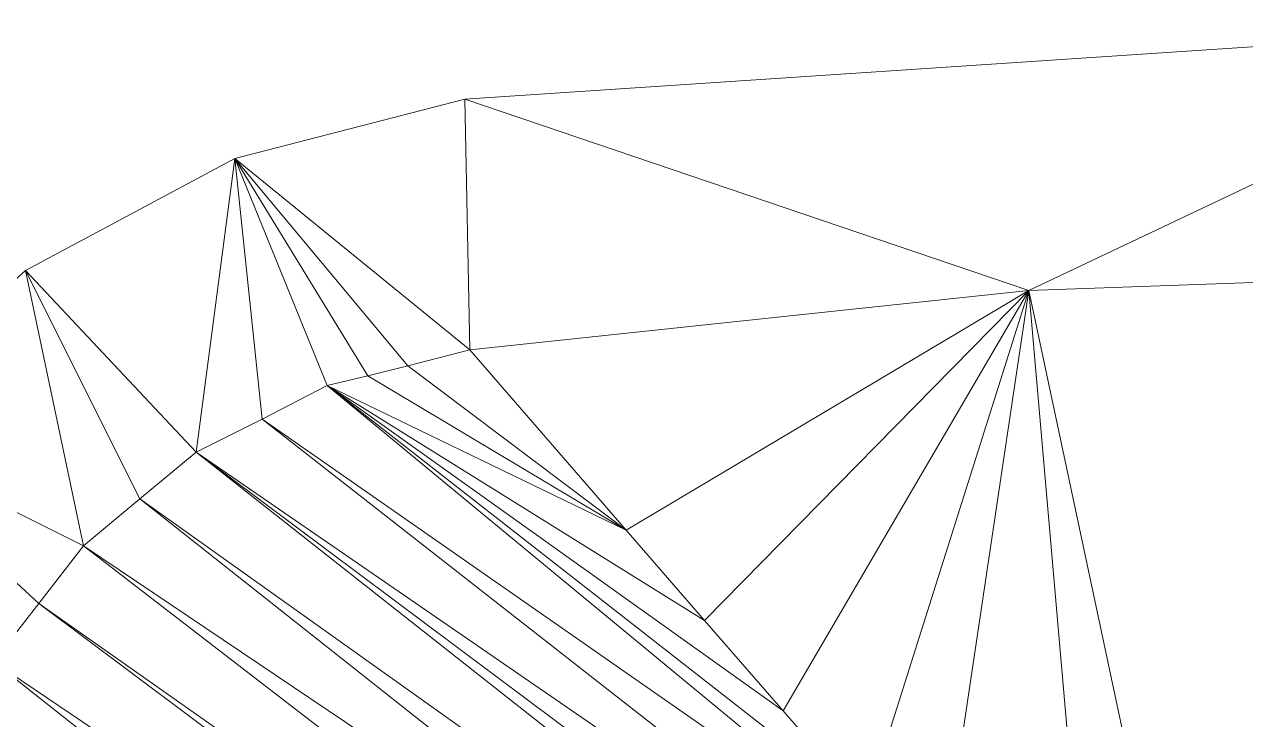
# Model space of a CAD drawing. Header units: inches. Extents: x 1 to 127281, y -26064 to 104775.
# Drawn here: x 25514.813 to 25518.5, y -22407.979 to -22405.881 of the extents above; entities that cross this region are included whole.
import ezdxf

# ---------------------------------------------------------------- set-up
doc = ezdxf.new("R2010")
doc.units = ezdxf.units.IN
doc.header["$MEASUREMENT"] = 0
doc.layers.add('A-GENM', color=13, linetype='Continuous', lineweight=9)

# ---------------------------------------------------------------- blocks, each defined once
blk = doc.blocks.new('Drinking_Founta_ - Phase 10')
at = {"layer": 'A-GENM'}
for p, q in [((23.9995, 24.4301), (20.604, 24.2045)), ((23.9995, 24.4301), (22.3062, 23.6273)), ((20.604, 24.2045), (19.9097, 24.0258)), ((20.604, 24.2045), (20.6187, 23.4486)), ((20.604, 24.2045), (22.3062, 23.6273)), ((19.9097, 24.0258), (19.2769, 23.6874)), ((19.9097, 24.0258), (19.7925, 23.1395)), ((20.6187, 23.4486), (19.9097, 24.0258)), ((19.9097, 24.0258), (20.4312, 23.4003)), ((19.9097, 24.0258), (20.3111, 23.3695)), ((19.9097, 24.0258), (20.188, 23.3402)), ((19.9097, 24.0258), (19.9917, 23.2392)), ((19.2769, 23.6874), (18.7437, 23.2084)), ((19.2769, 23.6874), (19.4527, 22.8568)), ((19.2769, 23.6874), (19.7925, 23.1395)), ((19.2769, 23.6874), (19.6226, 22.9989)), ((22.3062, 23.6273), (23.9995, 23.6874)), ((20.6187, 23.4486), (22.3062, 23.6273)), ((22.3062, 23.6273), (21.0903, 22.9037)), ((22.3062, 23.6273), (21.3277, 22.6312)), ((22.3062, 23.6273), (21.565, 22.3588)), ((21.814, 22.0717), (22.3062, 23.6273)), ((22.3062, 23.6273), (22.0366, 21.8153)), ((22.5112, 21.2704), (22.3062, 23.6273)), ((22.3062, 23.6273), (22.9068, 20.8134)), ((20.6187, 23.4486), (20.4312, 23.4003)), ((20.6187, 23.4486), (21.0903, 22.9037)), ((20.4312, 23.4003), (20.3111, 23.3695)), ((20.4312, 23.4003), (21.0903, 22.9037)), ((20.188, 23.3402), (19.9917, 23.2392)), ((20.3111, 23.3695), (20.188, 23.3402)), ((21.814, 22.0717), (20.188, 23.3402)), ((21.565, 22.3588), (20.188, 23.3402)), ((20.188, 23.3402), (21.3277, 22.6312)), ((20.188, 23.3402), (21.0903, 22.9037)), ((20.188, 23.3402), (22.0366, 21.8153)), ((20.3111, 23.3695), (21.0903, 22.9037)), ((19.9917, 23.2392), (19.7925, 23.1395)), ((22.5112, 21.2704), (19.9917, 23.2392)), ((22.0366, 21.8153), (19.9917, 23.2392)), ((19.3179, 22.6825), (18.7437, 23.2084)), ((19.4527, 22.8568), (18.7437, 23.2084)), ((19.7925, 23.1395), (19.6226, 22.9989)), ((22.5112, 21.2704), (19.7925, 23.1395)), ((22.9068, 20.8134), (19.7925, 23.1395)), ((19.7925, 23.1395), (23.2554, 20.412)), ((19.4527, 22.8568), (19.6226, 22.9989)), ((21.7993, 21.2777), (19.6226, 22.9989)), ((23.2554, 20.412), (19.6226, 22.9989)), ((21.3277, 22.6312), (21.0903, 22.9037)), ((19.3179, 22.6825), (19.4527, 22.8568)), ((19.4527, 22.8568), (21.7993, 21.2777)), ((19.4527, 22.8568), (23.437, 19.788)), ((19.3179, 22.6825), (19.1802, 22.5067)), ((19.3179, 22.6825), (22.8775, 20.0224)), ((19.3179, 22.6825), (23.437, 19.788)), ((21.565, 22.3588), (21.3277, 22.6312)), ((22.8775, 20.0224), (19.1802, 22.5067)), ((19.1802, 22.5067), (21.7525, 20.4882)), ((21.814, 22.0717), (21.565, 22.3588))]:
    blk.add_line(p, q, dxfattribs=at)
blk = doc.blocks.new('Locker Rooms_Ryan_ifc-1-Site Plan - Phase 1')
at = {"lineweight": 9}
blk.add_blockref('Drinking_Founta_ - Phase 10', (25495.5386, -22430.3109), dxfattribs=at)

msp = doc.modelspace()

# ---------------------------------------------------------------- block references
at = {"lineweight": 5}
msp.add_blockref('Locker Rooms_Ryan_ifc-1-Site Plan - Phase 1', (0, 0), dxfattribs=at)

doc.saveas('drawing.dxf')
